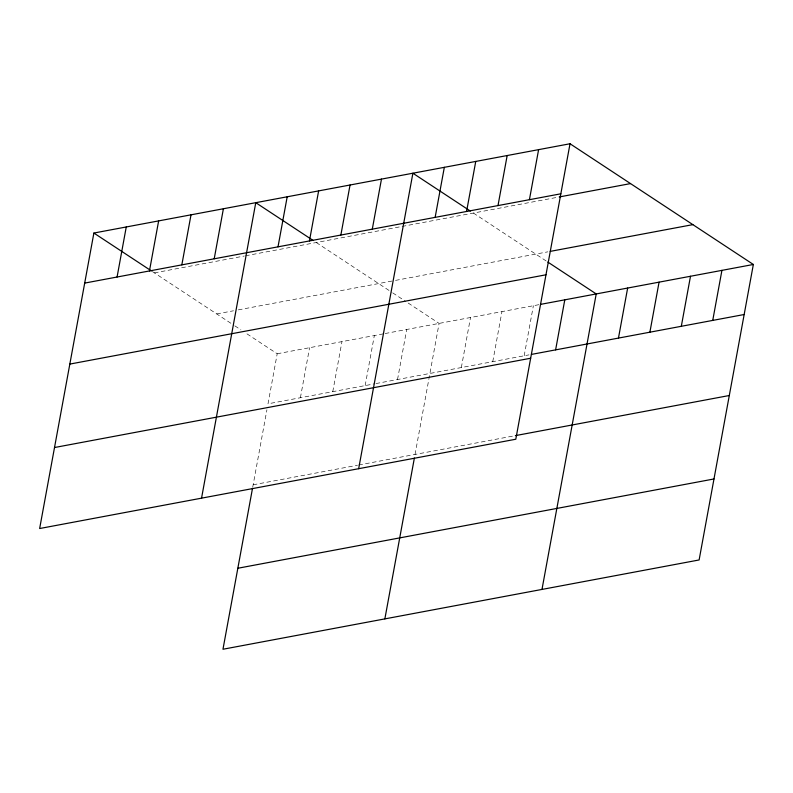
<?xml version="1.0" encoding="UTF-8"?>
<svg xmlns="http://www.w3.org/2000/svg" width="793" height="793" viewBox="0 0 793 793"><rect width="100%" height="100%" fill="white"/><g stroke="black" fill="none" stroke-linecap="round" stroke-linejoin="round"><path stroke-width="0.59" stroke-dasharray="3.96 2.97" d="M252.719 487.189L266.924 409.763M246.95 333.843L277.203 353.767L268.014 403.806L374.742 383.792M300.398 397.739L309.577 347.691M332.773 391.663L341.961 341.624M365.157 385.596L374.336 335.548M397.531 379.52L406.71 329.482M415.046 454.448L439.094 323.405L406.829 302.163M461.338 367.555L470.517 317.507M492.76 361.667L501.949 311.619M524.183 355.77L533.372 305.721M154.377 272.881L244.313 256.02M245.513 255.792L400.871 226.659M402.081 226.431L558.004 197.189M216.707 313.929L233.499 310.777M238.297 309.875L394.309 280.623M395.519 280.395L547.814 251.837M277.203 353.767L383.931 333.754M385.13 333.526L539.409 304.591M375.941 383.564L529.02 354.868M253.155 484.801L357.484 465.243M358.684 465.015L514.151 435.853M473.391 213.059L546.813 261.403M316.268 242.519L391.702 292.201M392.713 292.865L405.818 301.499M152.365 271.553L233.846 325.219M234.857 325.873L240.903 329.858"/><path stroke-width="1.19" d="M93.881 233.043L39.65 528.525L515.797 439.233L570.028 143.751L93.881 233.043L151.354 270.889M117.077 277.015L126.256 226.976M149.451 270.948L158.64 220.9M181.835 264.872L191.014 214.834M214.209 258.805L223.398 208.757M201.541 498.173L255.772 202.681L313.245 240.527M278.016 246.831L287.195 196.793M252.501 488.379L222.972 649.249L699.119 559.957L753.35 264.475L570.028 143.751M309.439 240.943L318.627 190.895M340.861 235.045L350.05 185.007M372.294 229.157L381.473 179.109M358.664 468.703L412.895 173.221L470.368 211.067M435.139 217.371L444.328 167.323M384.863 618.887L414.382 458.017M466.571 211.473L475.75 161.435M497.994 205.585L507.173 155.537M529.417 199.687L538.606 149.649M555.615 349.872L564.794 299.833M541.986 589.417L596.217 293.935L547.824 262.067M618.461 338.086L627.65 288.047M649.883 332.198L659.072 282.149M681.316 326.3L690.495 276.261M712.738 320.412L721.927 270.363M84.692 283.091L560.839 193.799M559.214 196.961L630.524 183.589M550.233 251.381L692.854 224.637M69.834 364.086L545.98 274.794M540.618 304.363L753.35 264.475M531.439 354.412L744.161 314.514M54.519 447.53L530.666 358.238M515.361 435.635L729.302 395.509M237.841 568.254L713.987 478.962"/></g></svg>
